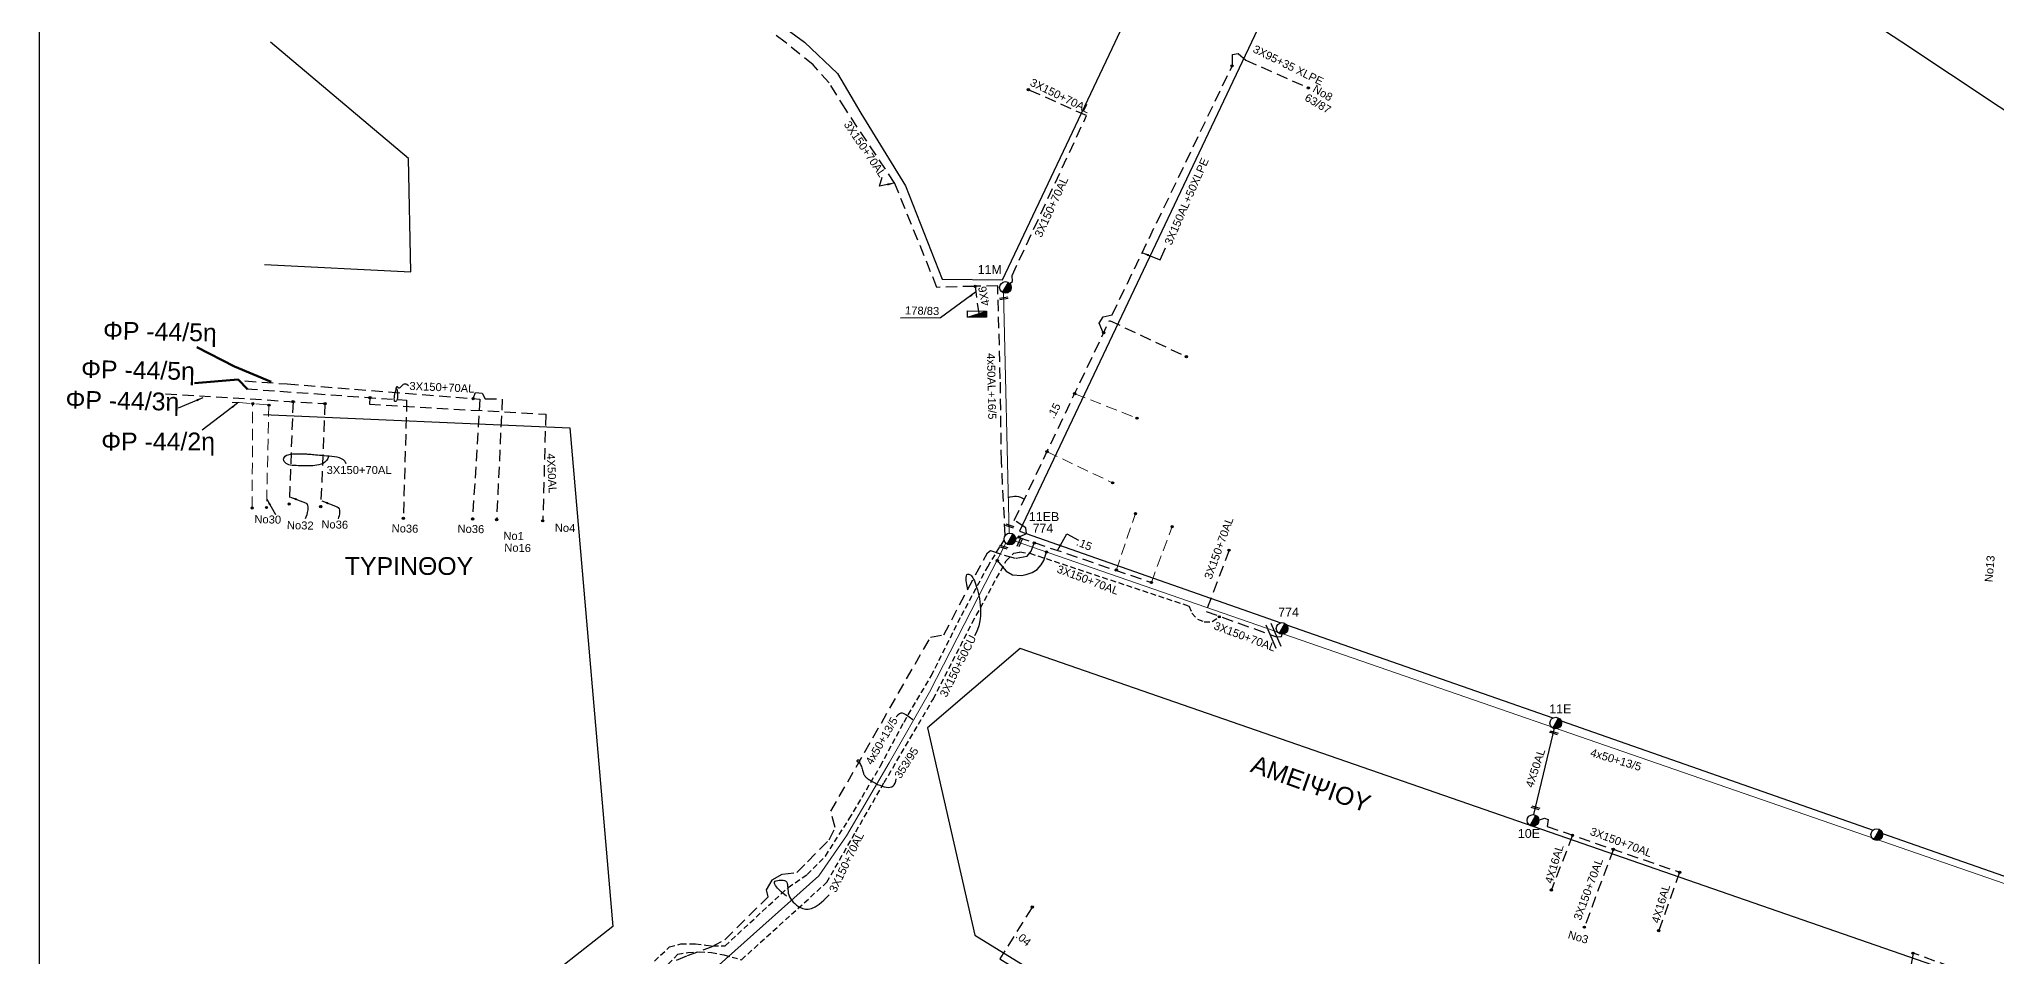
# Model space of a CAD drawing. Header units: millimetres. Extents: x 800 to 1929, y 264 to 786.
# Drawn here: x 800.5 to 1020.7, y 551.1 to 654.3 of the extents above; entities that cross this region are included whole.
import ezdxf

# ---------------------------------------------------------------- set-up
doc = ezdxf.new("R2010")
doc.units = ezdxf.units.MM
doc.linetypes.add('DASHED', pattern=[19.05, 12.7, -6.35])
doc.layers.add('Άγνωστα', color=7, linetype='Continuous', lineweight=5)
for name, color, linetype in [('Γέφυρες Εναέριου Δικτύου', 7, 'Continuous'), ('Γυμνά εναέρια ΧΤ (3Φ)   4x50AL', 7, 'Continuous'), ('Γυμνά εναέρια ΧΤ και ΦΟΠ (3Φ)   4x50+16AL', 7, 'Continuous'), ('Επιγραφές - Σχήματα', 7, 'Continuous'), ('Καλώδια ΧΤ   3x150+50CU', 7, 'DASHED'), ('Καλώδια ΧΤ   3x150+70AL', 7, 'DASHED'), ('Καλώδια ΧΤ   3x150AL+50XLPE', 7, 'DASHED'), ('Καλώδια ΧΤ   3x95+35 XLPE', 7, 'DASHED'), ('Μηχανική τομή', 7, 'Continuous'), ('Στύλος ΦΜ', 7, 'Continuous'), ('Στύλος ΦΜ @ 1', 7, 'Continuous'), ('Συνδέσεις', 7, 'Continuous'), ('Τομή', 7, 'Continuous'), ('Υποσταθμοί', 7, 'Continuous'), ('Υπόβαθρο ΔΕΗ', 7, 'Continuous'), ('Υπόγεια Καλώδια Δικτύου ΧΤ   .04', 7, 'DASHED'), ('Υπόγεια Καλώδια Δικτύου ΧΤ   .15', 7, 'DASHED'), ('Υπόγεια καλώδια Δικτύου ΧΤ και Παρ. ΧΤ - 3X150+70 AL', 7, 'DASHED'), ('Υπόγεια καλώδια Παροχών ΧΤ   4x16AL', 7, 'DASHED'), ('Υπόγεια καλώδια Παροχών ΧΤ   4x50AL', 7, 'DASHED'), ('Υπόγεια καλώδια Παροχών ΧΤ   4x6', 7, 'DASHED')]:
    doc.layers.add(name, color=color, linetype=linetype)
doc.styles.get("Standard").update_dxf_attribs({"font": 'arial.ttf'})
doc.linetypes.add('SYN_LINE', pattern='A,0.5,-0.0001,["/\\/\\/\\/",Standard,S=0.1,R=0,X=0,Y=-0.05],-0.25', length=0.7501)
doc.dimstyles.new('ISO-25', dxfattribs={"dimtxt": 2.5, "dimasz": 1, "dimexe": 1.25, "dimexo": 0.625, "dimtad": 1, "dimtxsty": 'Standard', "dimcen": 2.5, "dimadec": 0, "dimazin": 0, "dimtfac": 1, "dimtmove": 0, "dimatfit": 3, "dimfxl": 1.25, "dimarcsym": 0})

# ---------------------------------------------------------------- blocks, each defined once
blk = doc.blocks.new('*U37')
at = {"layer": 'Συνδέσεις', "linetype": 'SYN_LINE', "ltscale": 40}
blk.add_hatch(color=256, dxfattribs=at).paths.add_polyline_path([(0.5, -0.01, 1), (-0.5, -0.01, 1)])
at = {"layer": 'Συνδέσεις'}
blk.add_circle((0, -0.01), 0.5, dxfattribs=at)
blk = doc.blocks.new('ΥΠΑΡΧΩΝ ΤΣΙΜΕΝΤΕΝΙΟΣ ΣΤΥΛΟΣ')
at = {"layer": 'Στύλος ΦΜ'}
blk.add_hatch(color=256, dxfattribs=at).paths.add_polyline_path([(-1.29, -2.28, 0.574793), (2.62, 0, 0.268822), (1.3, 2.27)])
blk.add_line((-1.29, -2.28), (1.3, 2.27), dxfattribs=at)
blk.add_circle((0, 0), 2.62, dxfattribs=at)
at = {"layer": 'Στύλος ΦΜ', "flags": 4}
for tag, p in [('ΑΡΙΘΜΟΣ', (-4.68, 8.05)), ('ΤΥΠΟΣ', (-4.91, 3.03))]:
    blk.add_attdef(tag, p, '', height=4, dxfattribs=at)
blk = doc.blocks.new('ΜΗΧΑΝΙΚΗ ΤΟΜΗ')
at = {"layer": 'Μηχανική τομή', "ltscale": 40}
for p, q in [((-1.89, 0.78), (1.89, 0.78)), ((1.89, 0), (-1.89, 0))]:
    blk.add_line(p, q, dxfattribs=at)
blk = doc.blocks.new('ΤΟΜΗ')
at = {"layer": 'Τομή', "ltscale": 40}
for p, q in [((-5.68, 0), (5.68, 0)), ((5.68, -2.33), (-5.68, -2.33))]:
    blk.add_line(p, q, dxfattribs=at)
blk = doc.blocks.new('υποσταθμος σε κλειστο χωρο')
at = {"layer": 'Υποσταθμοί', "ltscale": 40}
blk.add_hatch(color=256, dxfattribs=at).paths.add_polyline_path([(-9.5, -3.1), (9.5, -3.1), (9.5, 3.1)])
blk.add_lwpolyline([(-9.5, -3.1), (-9.5, 3.1), (9.5, 3.1), (9.5, -3.1)], close=True, dxfattribs=at)
blk.add_lwpolyline([(-9.5, -3.1), (9.5, 3.1)], dxfattribs=at)
blk = doc.blocks.new('ΥΠΑΡΧΩΝ ΥΠΟΣΤΑΘΜΟΣ ΣΕ ΚΛΕΙΣΤΟ ΧΩΡΟ')
at = {"layer": 'Υποσταθμοί'}
blk.add_blockref('υποσταθμος σε κλειστο χωρο', (0, 0), dxfattribs=at)
at = {"layer": 'Υποσταθμοί', "linetype": 'SYN_LINE', "ltscale": 40, "flags": 1}
for tag, p in [('ΜΕΤΑΣΧΗΜΑΤΙΣΜΟΣ', (10.7, 2.2)), ('ΙΣΧΥΣ', (10.6, -0.9)), ('ΑΡΙΘΜΟΣ', (10.8, -3.9))]:
    blk.add_attdef(tag, p, '', height=2, dxfattribs=at)

msp = doc.modelspace()

# ---------------------------------------------------------------- linework, layer by layer
at = {"layer": 'Άγνωστα', "color": 2, "ltscale": 0.1}
msp.add_lwpolyline([(909.569, 598.671), (908.926, 625.883)], dxfattribs=at)
at = {"layer": 'Άγνωστα', "color": 2, "linetype": 'DASHED', "ltscale": 0.1}
for points in [[(916.94, 614.437), (923.94, 611.69)], [(913.831, 607.916), (921.208, 604.413)], [(921.596, 594.545), (923.777, 600.958)], [(925.566, 593.214), (927.907, 599.491)]]:
    msp.add_lwpolyline(points, dxfattribs=at)
at = {"layer": 'Άγνωστα', "color": 6, "linetype": 'DASHED', "ltscale": 0.1}
for points in [[(822.184, 613.449), (822.96, 613.449), (826.315, 613.152), (826.049, 601.644)], [(824.432, 601.591), (824.485, 613.218)]]:
    msp.add_lwpolyline(points, dxfattribs=at)
at = {"layer": 'Άγνωστα', "color": 151, "ltscale": 0.1}
for points in [[(875.56, 548.962), (875.56, 548.962), (875.56, 548.962), (875.56, 548.962), (888.153, 560.208), (891.27, 564.704), (896.073, 572.921), (900.593, 580.87), (909.194, 597.634)], [(910.255, 597.844), (1026.343, 557.682)]]:
    msp.add_lwpolyline(points, dxfattribs=at)
at = {"layer": 'Γέφυρες Εναέριου Δικτύου', "ltscale": 0.1}
msp.add_lwpolyline([(909.472, 602.756, -0.2698283), (911.277, 602.56, 16.6378158)], format="xyb", dxfattribs=at)
msp.add_lwpolyline([(908.236, 595.663), (909.226, 594.474), (909.95, 594.076), (910.957, 593.997), (911.493, 594.094), (912.146, 594.332), (912.738, 594.677), (913.171, 595.198), (913.471, 595.674), (913.719, 596.513)], dxfattribs=at)
at = {"layer": 'Γυμνά εναέρια ΧΤ (3Φ)   4x50AL', "color": 151, "ltscale": 0.1}
msp.add_lwpolyline([(970.915, 576.988), (968.533, 567.105)], dxfattribs=at)
at = {"layer": 'Γυμνά εναέρια ΧΤ και ΦΟΠ (3Φ)   4x50+16AL', "color": 1, "linetype": 'DASHED', "ltscale": 0.1}
msp.add_lwpolyline([(909.124, 598.519), (908.705, 606.859), (908.575, 616.098), (908.285, 626.579), (905.866, 626.512)], dxfattribs=at)
at = {"layer": 'Επιγραφές - Σχήματα'}
msp.add_lwpolyline([(800.476, 264.095), (1822.688, 263.717), (1822.688, 785.504), (800.476, 785.504)], close=True, dxfattribs=at)
for points in [[(840.686, 614.97), (840.765, 614.558), (840.789, 614.222), (840.772, 613.96), (840.723, 613.767), (840.656, 613.639), (840.582, 613.573), (840.511, 613.566), (840.457, 613.612), (840.427, 613.709), (840.42, 613.845), (840.432, 614.011), (840.458, 614.195), (840.493, 614.388), (840.534, 614.578), (840.575, 614.755), (840.612, 614.908), (840.642, 615.029), (840.665, 615.119), (840.683, 615.182), (840.698, 615.221), (840.712, 615.239), (840.726, 615.241), (840.743, 615.23), (840.763, 615.209), (840.789, 615.181), (840.82, 615.152), (840.858, 615.125), (840.901, 615.105), (840.95, 615.095), (841.004, 615.101), (841.065, 615.126), (841.131, 615.174), (841.204, 615.247), (841.283, 615.334), (841.372, 615.421), (841.471, 615.495), (841.582, 615.541), (841.706, 615.545), (841.845, 615.495), (842, 615.375)], [(833.045, 607.432), (832.94, 607.143), (832.792, 606.912), (832.61, 606.734), (832.402, 606.599), (832.175, 606.502), (831.938, 606.435), (831.698, 606.39), (831.463, 606.361), (831.239, 606.341), (831.025, 606.328), (830.82, 606.32), (830.619, 606.318), (830.421, 606.319), (830.222, 606.322), (830.02, 606.328), (829.813, 606.333), (829.598, 606.338), (829.38, 606.346), (829.162, 606.358), (828.95, 606.378), (828.748, 606.408), (828.56, 606.452), (828.392, 606.511), (828.248, 606.589), (828.131, 606.688), (828.045, 606.802), (827.993, 606.927), (827.976, 607.056), (827.996, 607.184), (828.057, 607.306), (828.16, 607.415), (828.308, 607.507), (828.501, 607.576), (828.73, 607.625), (828.984, 607.657), (829.252, 607.675), (829.522, 607.682), (829.785, 607.681), (830.027, 607.675), (830.24, 607.667), (830.414, 607.661), (830.555, 607.655), (830.673, 607.65), (830.776, 607.645), (830.873, 607.639), (830.974, 607.631), (831.087, 607.621), (831.221, 607.609), (831.383, 607.594), (831.572, 607.576), (831.785, 607.556), (832.019, 607.534), (832.27, 607.511), (832.536, 607.488), (832.814, 607.464), (833.099, 607.441), (833.389, 607.417), (833.677, 607.386), (833.956, 607.339), (834.218, 607.269), (834.458, 607.166), (834.668, 607.024), (834.84, 606.833), (834.969, 606.586)], [(830.446, 602.15), (830.591, 602.082), (830.672, 601.914), (830.701, 601.675), (830.685, 601.391), (830.637, 601.09), (830.565, 600.801), (830.48, 600.551), (830.391, 600.367)], [(833.984, 601.717), (834.124, 601.639), (834.214, 601.504), (834.259, 601.326), (834.269, 601.122), (834.25, 600.909), (834.209, 600.702), (834.154, 600.517), (834.092, 600.371)], [(904.913, 592.417), (904.793, 592.996), (904.734, 593.436), (904.727, 593.756), (904.762, 593.971), (904.828, 594.098), (904.918, 594.154), (905.02, 594.154), (905.125, 594.116), (905.224, 594.054), (905.318, 593.969), (905.408, 593.861), (905.494, 593.728), (905.577, 593.571), (905.66, 593.389), (905.743, 593.18), (905.827, 592.945), (905.913, 592.682), (905.999, 592.394), (906.081, 592.084), (906.158, 591.753), (906.227, 591.406), (906.284, 591.043), (906.328, 590.669), (906.355, 590.285), (906.363, 589.894), (906.349, 589.499), (906.311, 589.102), (906.246, 588.707), (906.152, 588.316), (906.028, 587.931), (905.869, 587.556), (905.674, 587.193)], [(898.735, 577.768), (898.325, 578.074), (898.009, 578.297), (897.765, 578.44), (897.571, 578.506), (897.405, 578.501), (897.245, 578.426), (897.068, 578.287), (896.854, 578.087)], [(892.79, 572.859), (892.774, 573.034), (892.738, 573.15), (892.688, 573.217), (892.63, 573.243), (892.572, 573.239), (892.518, 573.216), (892.476, 573.181), (892.452, 573.146), (892.45, 573.117), (892.468, 573.094), (892.503, 573.071), (892.55, 573.046), (892.606, 573.015), (892.668, 572.973), (892.731, 572.917), (892.792, 572.843), (892.848, 572.749), (892.899, 572.638), (892.945, 572.514), (892.988, 572.383), (893.027, 572.248), (893.065, 572.116), (893.101, 571.991), (893.137, 571.878), (893.172, 571.779), (893.207, 571.695), (893.241, 571.624), (893.275, 571.564), (893.307, 571.512), (893.338, 571.467), (893.367, 571.428), (893.393, 571.392), (893.418, 571.357), (893.445, 571.321), (893.479, 571.282), (893.525, 571.238), (893.588, 571.186), (893.672, 571.124), (893.782, 571.05), (893.924, 570.962), (894.099, 570.859), (894.304, 570.745), (894.531, 570.627), (894.774, 570.51), (895.026, 570.402), (895.279, 570.307), (895.528, 570.233), (895.765, 570.184), (895.985, 570.168), (896.184, 570.185), (896.362, 570.24), (896.517, 570.334), (896.646, 570.468), (896.747, 570.646), (896.821, 570.87), (896.863, 571.141)], [(884.53, 557.921), (883.934, 558.442), (883.528, 558.846), (883.284, 559.15), (883.174, 559.369), (883.172, 559.519), (883.251, 559.615), (883.383, 559.672), (883.542, 559.707), (883.704, 559.731), (883.862, 559.746), (884.014, 559.749), (884.156, 559.738), (884.285, 559.709), (884.398, 559.66), (884.492, 559.59), (884.564, 559.495), (884.611, 559.374), (884.64, 559.23), (884.657, 559.066), (884.668, 558.886), (884.68, 558.693), (884.7, 558.491), (884.734, 558.283), (884.789, 558.073), (884.871, 557.865), (884.978, 557.661), (885.111, 557.463), (885.268, 557.273), (885.448, 557.095), (885.65, 556.931), (885.872, 556.782), (886.114, 556.651), (886.375, 556.544), (886.662, 556.479), (886.981, 556.474), (887.341, 556.552), (887.748, 556.732), (888.21, 557.035), (888.733, 557.481), (889.326, 558.09)]]:
    msp.add_lwpolyline(points, dxfattribs=at)
at = {"layer": 'Καλώδια ΧΤ   3x150+50CU', "color": 2, "ltscale": 0.1}
msp.add_lwpolyline([(872.169, 550.726), (873.377, 551.247), (873.377, 551.247), (876.092, 552.231), (876.092, 552.231), (876.092, 552.231), (877.593, 553.02), (877.593, 553.02), (882.466, 557.879), (882.269, 558.642), (882.934, 559.788), (884.08, 560.416), (885.682, 560.588), (886.899, 561.814), (889.333, 564.266), (890.02, 565.659), (889.516, 567.487), (900.725, 587.06), (902.211, 587.322), (907.12, 596.547), (907.476, 596.796), (909.004, 596.272), (910.369, 595.923), (911.611, 596.156), (912.048, 596.735), (912.394, 597.631)], dxfattribs=at)
at = {"layer": 'Καλώδια ΧΤ   3x150+70AL', "color": 2, "ltscale": 0.1}
for points in [[(823.615, 615.877), (828.364, 615.528), (850.025, 613.829), (849.221, 600.346)], [(849.294, 613.882), (849.546, 614.572), (850.302, 614.489), (850.634, 613.868), (852.56, 613.838), (851.924, 600.285)]]:
    msp.add_lwpolyline(points, dxfattribs=at)
at = {"layer": 'Καλώδια ΧΤ   3x150+70AL', "color": 173, "ltscale": 0.1}
msp.add_lwpolyline([(823.761, 614.98), (841.808, 613.702), (841.44, 600.421)], dxfattribs=at)
at = {"layer": 'Καλώδια ΧΤ   3x150+70AL', "color": 1, "ltscale": 0.05}
msp.add_lwpolyline([(869.694, 550.623), (871.363, 552.253), (872.662, 552.56), (872.662, 552.56), (874.308, 552.56), (874.308, 552.56), (875.459, 552.431), (876.24, 552.344), (876.24, 552.344), (877.616, 552.342), (884.705, 558.91), (886.855, 560.385), (888.913, 562.448), (891.577, 566.618), (895.107, 572.583), (897.747, 577.511), (900.828, 582.739), (900.828, 582.739), (904.202, 589.497), (907.154, 594.981), (908.998, 597.953)], dxfattribs=at)
at = {"layer": 'Καλώδια ΧΤ   3x150+70AL', "color": 85, "ltscale": 0.05}
msp.add_lwpolyline([(871.234, 550.273), (872.3, 551.401), (873.429, 551.605), (874.714, 551.667), (876.078, 551.605), (877.489, 551.323), (879.465, 550.79), (889.064, 559.501), (892.322, 565.164), (895.508, 570.701), (901.045, 580.128), (905.42, 588.677), (909.226, 595.639), (910.101, 596.489), (910.783, 596.637), (911.908, 596.49), (929.793, 590.565), (930.127, 589.773), (930.743, 589.07), (931.499, 588.789), (932.397, 588.806), (933.329, 589.439)], dxfattribs=at)
at = {"layer": 'Καλώδια ΧΤ   3x150+70AL', "color": 85, "ltscale": 0.1}
msp.add_lwpolyline([(931.72, 589.945), (939.633, 587.108), (940.214, 587.126), (940.373, 587.847)], dxfattribs=at)
at = {"layer": 'Καλώδια ΧΤ   3x150+70AL', "color": 151, "ltscale": 0.1}
msp.add_lwpolyline([(969.092, 566.488), (969.761, 566.707), (970.174, 566.561), (970.065, 565.777), (984.98, 560.628)], dxfattribs=at)
at = {"layer": 'Καλώδια ΧΤ   3x150AL+50XLPE', "color": 2, "ltscale": 0.1}
msp.add_lwpolyline([(920.163, 621.197), (919.681, 622.358), (920.129, 623.078), (921.171, 623.319), (934.614, 651.2)], dxfattribs=at)
at = {"layer": 'Καλώδια ΧΤ   3x150AL+50XLPE', "color": 173, "ltscale": 0.1}
msp.add_lwpolyline([(1026.56, 557.35), (1026.56, 557.312), (1026.691, 556.813), (1025.793, 557.051), (1025.424, 557.197), (1024.448, 546.756), (1011.233, 551.527), (1009.534, 541.913)], dxfattribs=at)
at = {"layer": 'Καλώδια ΧΤ   3x95+35 XLPE', "color": 2, "ltscale": 0.1}
msp.add_lwpolyline([(934.691, 651.385), (934.691, 652.565), (934.691, 652.565), (935.312, 652.685), (936.182, 651.945), (943.208, 648.823)], dxfattribs=at)
at = {"layer": 'Υπόβαθρο ΔΕΗ', "ltscale": 0.1}
for points in [[(1007.79, 564.99), (1025.916, 558.642), (1037.345, 635.789), (1009.969, 653.943), (975.526, 676.51), (954.154, 690.713), (951.753, 685.635), (943.007, 667.077), (936.835, 653.943), (910.723, 598.982), (940.142, 588.679)], [(879.325, 659.274), (886.561, 653.943), (890.28, 650.426), (892.892, 645.987), (897.894, 637.818), (902.046, 627.303), (908.814, 627.244), (921.479, 653.943), (926.453, 664.563)], [(825.838, 628.965), (842.28, 628.152), (842.018, 640.897), (826.5, 653.943)], [(825.723, 612.114), (860.165, 610.603), (864.984, 554.536), (836.104, 531.801), (830.852, 529.888), (830.852, 529.888), (825.001, 530.005)], [(940.76, 588.463), (970.724, 577.97)], [(971.644, 577.648), (1006.73, 565.361)]]:
    msp.add_lwpolyline(points, dxfattribs=at)
at = {"layer": 'Υπόβαθρο ΔΕΗ'}
msp.add_lwpolyline([(1025.875, 525.424), (1024.468, 546.341), (1024.468, 546.341), (910.812, 585.772), (900.376, 576.86), (905.701, 553.548), (951.386, 525.424), (1006.414, 491.466), (1026.328, 520.543), (1025.875, 525.421)], dxfattribs=at)
at = {"layer": 'Υπόγεια Καλώδια Δικτύου ΧΤ   .04', "color": 27, "ltscale": 0.1}
msp.add_lwpolyline([(912.173, 556.722), (912.113, 556.642), (908.524, 550.882), (915.294, 546.664), (915.201, 545.914), (915.484, 545.489), (915.838, 545.489), (916.086, 545.631)], dxfattribs=at)
at = {"layer": 'Υπόγεια Καλώδια Δικτύου ΧΤ   .15', "color": 2, "ltscale": 0.1}
for points in [[(910.306, 598.139), (911.53, 598.699), (911.437, 599.361), (910.15, 600.195), (920.863, 622.665), (929.498, 618.594)], [(910.594, 598.311), (925.566, 593.214)]]:
    msp.add_lwpolyline(points, dxfattribs=at)
at = {"layer": 'Υπόγεια καλώδια Δικτύου ΧΤ και Παρ. ΧΤ - 3X150+70 AL', "color": 1, "ltscale": 0.1}
msp.add_lwpolyline([(905.616, 626.505), (901.451, 626.389), (896.717, 638.082), (891.188, 646.375), (889.327, 649.39), (887.53, 651.411), (884.379, 653.943), (876.767, 659.809), (872.794, 663.169), (867.647, 670.294), (860.066, 680.319)], dxfattribs=at)
at = {"layer": 'Υπόγεια καλώδια Δικτύου ΧΤ και Παρ. ΧΤ - 3X150+70 AL', "color": 2, "ltscale": 0.1}
msp.add_lwpolyline([(909.47, 626.701), (909.958, 627.069), (909.898, 627.736), (918.284, 645.705), (911.733, 648.615)], dxfattribs=at)
at = {"layer": 'Υπόγεια καλώδια Δικτύου ΧΤ και Παρ. ΧΤ - 3X150+70 AL', "color": 151, "ltscale": 0.1}
for points in [[(814.694, 614.428), (832.62, 613.326), (832.14, 601.735)], [(829.03, 613.546), (828.593, 602.037)], [(977.523, 563.203), (974.263, 554.456)]]:
    msp.add_lwpolyline(points, dxfattribs=at)
at = {"layer": 'Υπόγεια καλώδια Δικτύου ΧΤ και Παρ. ΧΤ - 3X150+70 AL', "color": 85, "ltscale": 0.1}
msp.add_lwpolyline([(934.305, 596.843), (931.72, 589.945)], dxfattribs=at)
at = {"layer": 'Υπόγεια καλώδια Παροχών ΧΤ   4x16AL', "color": 151, "ltscale": 0.1}
for points in [[(972.927, 564.789), (970.558, 558.637)], [(984.98, 560.628), (982.63, 554.058)]]:
    msp.add_lwpolyline(points, dxfattribs=at)
at = {"layer": 'Υπόγεια καλώδια Παροχών ΧΤ   4x50AL', "color": 173, "ltscale": 0.1}
msp.add_lwpolyline([(837.673, 613.995), (837.674, 613.995), (837.613, 613.249), (857.454, 612.122), (857.115, 600.137)], dxfattribs=at)
at = {"layer": 'Υπόγεια καλώδια Παροχών ΧΤ   4x6', "color": 1, "ltscale": 0.1}
msp.add_lwpolyline([(905.742, 626.508), (906.144, 623.449)], dxfattribs=at)

# ---------------------------------------------------------------- block references
at = {"layer": 'Άγνωστα', "xscale": 0.25, "yscale": 0.25, "zscale": 0.25}
for p in [(824.432, 601.591), (826.049, 601.644), (923.777, 600.958), (927.907, 599.491), (921.621, 594.619), (925.566, 593.214)]:
    msp.add_blockref('*U37', p, dxfattribs=at)
at = {"layer": 'Καλώδια ΧΤ   3x95+35 XLPE', "xscale": 0.25, "yscale": 0.25, "zscale": 0.25}
msp.add_blockref('*U37', (943.208, 648.823), dxfattribs=at)
at = {"layer": 'Μηχανική τομή'}
for p, xscale, yscale, zscale, rotation in [((908.953, 625.263), 0.2499999999999992, 0.2499999999999992, 0.2499999999999992, 188.7789346331801), ((909.6, 599.46), 0.2499999999999939, 0.2499999999999939, 0.2499999999999939, 343.0369209650602), ((908.896, 597.076), 0.2499999999999939, 0.2499999999999939, 0.2499999999999939, 343.0369209650602), ((910.667, 597.732), 0.24999999999996, 0.24999999999996, 0.24999999999996, 247.6911358848835), ((970.803, 576.221), 0.2499999999999939, 0.2499999999999939, 0.2499999999999939, 343.0369209650602), ((968.731, 567.773), 0.2499999999999939, 0.2499999999999939, 0.2499999999999939, 343.0369209650602)]:
    msp.add_blockref('ΜΗΧΑΝΙΚΗ ΤΟΜΗ', p, dxfattribs=dict(at, xscale=xscale, yscale=yscale, zscale=zscale, rotation=rotation))
at = {"layer": 'Στύλος ΦΜ @ 1', "ltscale": 40}
ref = msp.add_blockref('ΥΠΑΡΧΩΝ ΤΣΙΜΕΝΤΕΝΙΟΣ ΣΤΥΛΟΣ', (909.155, 626.379), dxfattribs=dict(at, xscale=0.25, yscale=0.25, zscale=0.25))
ref.add_attrib('ΤΥΠΟΣ', '11M', (906.031, 627.898), dxfattribs={"layer": 'Στύλος ΦΜ', "height": 1, "flags": 4})
ref = msp.add_blockref('ΥΠΑΡΧΩΝ ΤΣΙΜΕΝΤΕΝΙΟΣ ΣΤΥΛΟΣ', (909.653, 598.1), dxfattribs=dict(at, xscale=0.25, yscale=0.25, zscale=0.25))
ref.add_attrib('ΤΥΠΟΣ', '774', (912.209, 598.819), dxfattribs={"layer": 'Στύλος ΦΜ', "height": 1, "flags": 4})
ref.add_attrib('ΑΡΙΘΜΟΣ', '11EB', (911.785, 600.114), dxfattribs={"layer": 'Στύλος ΦΜ', "height": 1, "flags": 4})
ref = msp.add_blockref('ΥΠΑΡΧΩΝ ΤΣΙΜΕΝΤΕΝΙΟΣ ΣΤΥΛΟΣ', (940.264, 588.037), dxfattribs=dict(at, xscale=0.25, yscale=0.25, zscale=0.25))
ref.add_attrib('ΤΥΠΟΣ', '774', (939.83, 589.377), dxfattribs={"layer": 'Στύλος ΦΜ', "height": 1, "flags": 4})
ref = msp.add_blockref('ΥΠΑΡΧΩΝ ΤΣΙΜΕΝΤΕΝΙΟΣ ΣΤΥΛΟΣ', (971.04, 577.396), dxfattribs=dict(at, xscale=0.25, yscale=0.25, zscale=0.25))
ref.add_attrib('ΤΥΠΟΣ', '11E', (970.31, 578.489), dxfattribs={"layer": 'Στύλος ΦΜ', "height": 1, "flags": 4})
ref = msp.add_blockref('ΥΠΑΡΧΩΝ ΤΣΙΜΕΝΤΕΝΙΟΣ ΣΤΥΛΟΣ', (968.489, 566.458), dxfattribs=dict(at, xscale=0.25, yscale=0.25, zscale=0.25))
ref.add_attrib('ΤΥΠΟΣ', '10E', (966.785, 564.49), dxfattribs={"layer": 'Στύλος ΦΜ', "height": 1, "flags": 4})
at = {"layer": 'Στύλος ΦΜ @ 1', "ltscale": 40, "xscale": 0.25, "yscale": 0.25, "zscale": 0.25}
msp.add_blockref('ΥΠΑΡΧΩΝ ΤΣΙΜΕΝΤΕΝΙΟΣ ΣΤΥΛΟΣ', (1007.149, 564.858), dxfattribs=at)
at = {"layer": 'Συνδέσεις', "xscale": 0.25, "yscale": 0.25, "zscale": 0.25}
for p in [(934.636, 651.301), (905.742, 626.508), (920.207, 621.288), (929.498, 618.594), (916.94, 614.437), (824.512, 613.311), (826.315, 613.152), (829.03, 613.546), (832.62, 613.326), (837.674, 613.995), (849.294, 613.882), (923.94, 611.69), (913.831, 607.916), (921.208, 604.413), (828.593, 602.037), (832.14, 601.735), (841.44, 600.421), (849.221, 600.346), (851.924, 600.285), (910.693, 598.316), (912.392, 597.651), (913.771, 596.631), (908.237, 595.666), (933.195, 589.348), (1011.233, 551.527)]:
    msp.add_blockref('*U37', p, dxfattribs=at)
at = {"layer": 'Τομή', "xscale": 0.250000000000057, "yscale": 0.250000000000057, "zscale": 0.250000000000057, "rotation": 113.7635880261135}
msp.add_blockref('ΤΟΜΗ', (939.029, 587.099), dxfattribs=at)
at = {"layer": 'Υποσταθμοί', "xscale": 0.1124999999999462, "yscale": 0.1124999999999462, "zscale": 0.1124999999999462, "rotation": 359.7869512467584}
msp.add_blockref('ΥΠΑΡΧΩΝ ΥΠΟΣΤΑΘΜΟΣ ΣΕ ΚΛΕΙΣΤΟ ΧΩΡΟ', (905.94, 623.383), dxfattribs=at)
at = {"layer": 'Υπόγεια Καλώδια Δικτύου ΧΤ   .04', "xscale": 0.25, "yscale": 0.25, "zscale": 0.25}
msp.add_blockref('*U37', (912.174, 556.724), dxfattribs=at)
at = {"layer": 'Υπόγεια καλώδια Δικτύου ΧΤ και Παρ. ΧΤ - 3X150+70 AL', "xscale": 0.25, "yscale": 0.25, "zscale": 0.25}
for p in [(911.733, 648.615), (934.305, 596.843), (977.523, 563.203), (974.263, 554.456)]:
    msp.add_blockref('*U37', p, dxfattribs=at)
at = {"layer": 'Υπόγεια καλώδια Παροχών ΧΤ   4x16AL', "xscale": 0.25, "yscale": 0.25, "zscale": 0.25}
for p in [(972.927, 564.789), (970.558, 558.637)]:
    msp.add_blockref('*U37', p, dxfattribs=at)
at = {"layer": 'Υπόγεια καλώδια Παροχών ΧΤ   4x16AL', "color": 5, "ltscale": 0.1, "xscale": 0.25, "yscale": 0.25, "zscale": 0.25}
for p in [(984.98, 560.628), (982.63, 554.058)]:
    msp.add_blockref('*U37', p, dxfattribs=at)
at = {"layer": 'Υπόγεια καλώδια Παροχών ΧΤ   4x50AL', "xscale": 0.25, "yscale": 0.25, "zscale": 0.25}
msp.add_blockref('*U37', (857.115, 600.137), dxfattribs=at)

# ---------------------------------------------------------------- texts
at = {"layer": 'Άγνωστα', "char_height": 0.9, "width": 3.54108, "attachment_point": 1}
for insert, rotation in [((893.36, 573.065), 59.94952), ((975.115, 574.563), 343.30663)]:
    msp.add_mtext('4x50+13/5', dxfattribs=dict(at, insert=insert, rotation=rotation))
at = {"layer": 'Γυμνά εναέρια ΧΤ (3Φ)   4x50AL', "color": 7, "insert": (967.624, 570.347), "char_height": 0.9, "width": 84.18588, "attachment_point": 1, "rotation": 71.7495}
msp.add_mtext('4X50AL', dxfattribs=at)
at = {"layer": 'Γυμνά εναέρια ΧΤ και ΦΟΠ (3Φ)   4x50+16AL', "insert": (907.972, 618.999), "char_height": 0.9, "width": 3.54108, "attachment_point": 1, "rotation": 271.15805}
msp.add_mtext('4x50AL+16/5', dxfattribs=at)
at = {"layer": 'Επιγραφές - Σχήματα', "attachment_point": 1}
for s, insert, char_height, width, rotation in [('63/87', (943.173, 648.239), 0.9, 3.54108, 329.59975), ('No8', (944.074, 649.225), 0.9, 3.54108, 329.59975), ('178/83', (897.868, 624.257), 0.9, 3.54108, 358.78147), ('ΦP -44/5η', (807.689, 622.558), 2, 15.85867, 358.78147), ('ΦP -44/5η', (805.224, 618.231), 2, 14.91537, 358.78147), ('ΦP -44/3η', (803.472, 614.788), 2, 14.50475, 358.78147), ('No30', (824.693, 600.781), 0.9, 3.54108, 358.78147), ('No32', (828.351, 600.114), 0.9, 3.54108, 358.78147), ('No36', (832.228, 600.208), 0.9, 3.54108, 358.78147), ('No36', (840.128, 599.759), 0.9, 3.54108, 358.78147), ('No36', (847.539, 599.71), 0.9, 3.54108, 358.78147), ('No1', (852.695, 598.916), 0.9, 3.54108, 358.78147), ('No4', (858.483, 599.819), 0.9, 3.54108, 358.78147), ('No16', (852.799, 597.592), 0.9, 3.54108, 358.78147), ('No13', (1019.255, 593.292), 0.9, 3.54108, 84.79514), ('353/95', (896.596, 571.555), 0.9, 3.54108, 57.31349), ('ΑΜΕΙΨΙΟΥ', (937.256, 573.842), 2, 15.00172, 340.49322), ('No3', (972.593, 554.086), 0.9, 3.54108, 343.66044)]:
    msp.add_mtext(s, dxfattribs=dict(at, insert=insert, char_height=char_height, width=width, rotation=rotation))
at = {"layer": 'Επιγραφές - Σχήματα', "char_height": 2, "attachment_point": 1}
for s, insert, width in [('ΦP -44/2η', (807.462, 610.06), 15.45817), ('ΤΥΡΙΝΘΟΥ', (834.857, 596.059), 15.00172)]:
    msp.add_mtext(s, dxfattribs=dict(at, insert=insert, width=width))
at = {"layer": 'Καλώδια ΧΤ   3x150+50CU', "color": 7, "insert": (901.713, 580.62), "char_height": 0.9, "width": 84.18588, "attachment_point": 1, "rotation": 63.53384}
msp.add_mtext('3X150+50CU', dxfattribs=at)
at = {"layer": 'Καλώδια ΧΤ   3x150+70AL', "color": 7, "char_height": 0.9, "width": 84.18588, "attachment_point": 1}
for insert, rotation in [((842.144, 615.765), 357.51207), ((915.164, 595.207), 339.48333), ((932.815, 588.833), 339.48333), ((889.271, 558.657), 64.14068), ((975.128, 565.707), 339.48333)]:
    msp.add_mtext('3X150+70AL', dxfattribs=dict(at, insert=insert, rotation=rotation))
at = {"layer": 'Καλώδια ΧΤ   3x150AL+50XLPE', "color": 7, "insert": (929.53, 636.055), "char_height": 0.9, "width": 13.92422, "attachment_point": 5, "rotation": 66.3529}
msp.add_mtext('3X150AL+50XLPE', dxfattribs=at)
at = {"layer": 'Καλώδια ΧΤ   3x95+35 XLPE', "color": 7, "insert": (937.295, 653.687), "char_height": 0.9, "width": 84.18588, "attachment_point": 1, "rotation": 333.67956}
msp.add_mtext('3X95+35 XLPE', dxfattribs=at)
at = {"layer": 'Υπόγεια Καλώδια Δικτύου ΧΤ   .04', "color": 7, "insert": (910.794, 554.033), "char_height": 0.9, "width": 84.18588, "attachment_point": 1, "rotation": 320.45543}
msp.add_mtext('.04', dxfattribs=at)
at = {"layer": 'Υπόγεια Καλώδια Δικτύου ΧΤ   .15', "color": 7, "char_height": 0.9, "width": 84.18588, "attachment_point": 1}
for insert, rotation in [((913.793, 611.969), 61.58615), ((917.385, 598.251), 337.72734)]:
    msp.add_mtext('.15', dxfattribs=dict(at, insert=insert, rotation=rotation))
at = {"layer": 'Υπόγεια καλώδια Δικτύου ΧΤ και Παρ. ΧΤ - 3X150+70 AL', "color": 7, "char_height": 0.9, "width": 84.18588, "attachment_point": 1}
for insert, rotation in [((912.221, 649.933), 334.06387), ((891.67, 645.223), 304.22567), ((912.38, 632.307), 65.31032), ((931.478, 593.796), 70.00505), ((973.02, 555.461), 69.76313)]:
    msp.add_mtext('3X150+70AL', dxfattribs=dict(at, insert=insert, rotation=rotation))
at = {"layer": 'Υπόγεια καλώδια Δικτύου ΧΤ και Παρ. ΧΤ - 3X150+70 AL', "color": 7, "insert": (832.808, 606.303), "char_height": 0.9, "width": 84.18588, "attachment_point": 1}
msp.add_mtext('3X150+70AL', dxfattribs=at)
at = {"layer": 'Υπόγεια καλώδια Παροχών ΧΤ   4x16AL', "color": 7, "char_height": 0.9, "width": 84.18588, "attachment_point": 1, "rotation": 73.29041}
for insert in [(969.795, 559.539), (981.787, 555.085)]:
    msp.add_mtext('4X16AL', dxfattribs=dict(at, insert=insert))
at = {"layer": 'Υπόγεια καλώδια Παροχών ΧΤ   4x50AL', "color": 7, "insert": (858.467, 607.749), "char_height": 0.9, "width": 84.18588, "attachment_point": 1, "rotation": 272.93761}
msp.add_mtext('4X50AL', dxfattribs=at)
at = {"layer": 'Υπόγεια καλώδια Παροχών ΧΤ   4x6', "color": 7, "insert": (906.516, 624.221), "char_height": 0.9, "width": 84.18588, "attachment_point": 1, "rotation": 101.66882}
msp.add_mtext('4X6', dxfattribs=at)

# ---------------------------------------------------------------- leaders
at = {"layer": 'Επιγραφές - Σχήματα'}
for points, override in [([(896.617, 638.099), (895.004, 637.781), (895.273, 638.777)], {"dimasz": 0.75, "dimtad": 0}), ([(924.569, 630.276), (926.56, 629.471), (927.136, 630.843)], {"dimasz": 0.75, "dimgap": 0.625, "dimtad": 0}), ([(905.797, 625.837), (901.835, 622.967), (897.337, 622.913)], {"dimasz": 0.75, "dimgap": 0.625, "dimtad": 0}), ([(826.587, 615.753), (822.429, 617.481), (818.192, 619.673)], {"dimasz": 0.75, "dimgap": 0.625, "dimtad": 0, "dimlwd": 65534}), ([(823.907, 614.934), (822.865, 616.038), (817.93, 615.603)], {"dimasz": 0.75, "dimgap": 0.625, "dimtad": 0, "dimlwd": 65534}), ([(818.902, 613.98), (816.111, 612.805)], {"dimasz": 0.75, "dimtad": 0}), ([(822.783, 613.364), (818.807, 610.324)], {"dimasz": 0.75, "dimtad": 0}), ([(826.071, 602.593), (827.057, 600.847)], {"dimasz": 0.75, "dimtad": 0}), ([(828.73, 602.815), (830.446, 602.15)], {"dimasz": 0.75, "dimtad": 0}), ([(832.268, 602.382), (833.984, 601.717)], {"dimasz": 0.75, "dimgap": 0.625, "dimtad": 0}), ([(914.996, 596.813), (916.055, 598.681), (917.359, 597.965)], {"dimasz": 0.75, "dimgap": 0.625, "dimtad": 0})]:
    msp.add_leader(points, dimstyle='ISO-25', override=override, dxfattribs=at)

doc.saveas('drawing.dxf')
